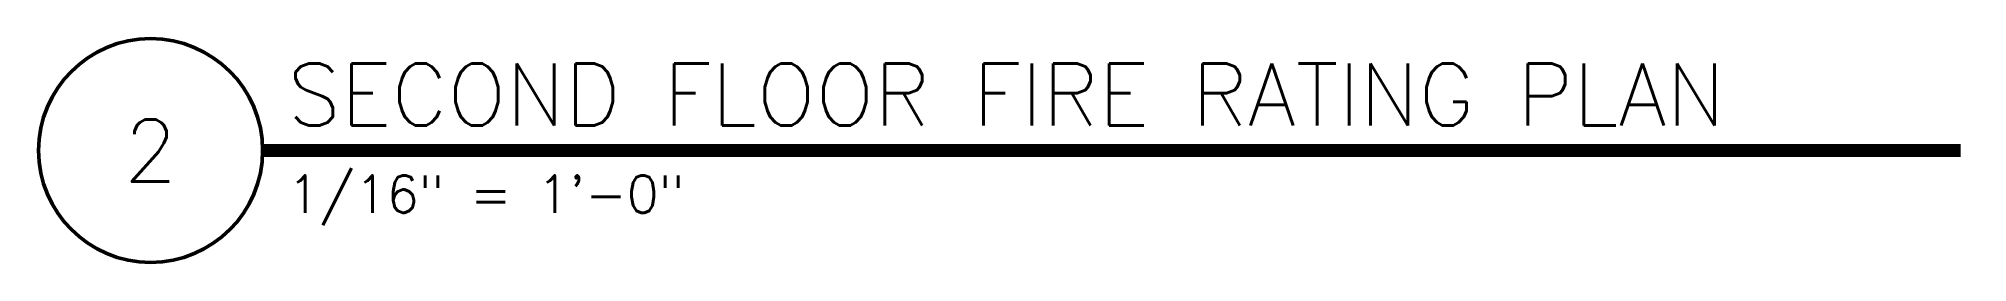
# Model space of a CAD drawing. Header units: inches. Extents: x -236 to 461, y -131 to -49.
import ezdxf
from ezdxf.enums import TextEntityAlignment as Align

# ---------------------------------------------------------------- set-up
doc = ezdxf.new("R2010")
doc.units = ezdxf.units.IN
doc.header["$LTSCALE"] = 0.5
doc.header["$MEASUREMENT"] = 0
doc.layers.get('0').update_dxf_attribs({"lineweight": 18})
doc.layers.add('G-Anno-Ttlb', color=213, linetype='Continuous', lineweight=50)
doc.styles.add('Arch-Dim', font='romans.shx', dxfattribs={"width": 0.75})
doc.styles.add('RomanS', font='romans.shx')

# ---------------------------------------------------------------- blocks, each defined once
blk = doc.blocks.new('Anno_Title_A1')
at = {"color": 0, "linetype": 'ByBlock', "lineweight": -2}
blk.add_circle((0, 0), 2.25, dxfattribs=at)
blk.add_circle((0, 0), 2.25, dxfattribs=at)
at = {"color": 0, "linetype": 'ByBlock', "lineweight": -2, "style": 'RomanS'}
blk.add_attdef('NUMBER', text='', height=1.25, dxfattribs=at).set_placement((0, 0), align=Align.MIDDLE)
blk = doc.blocks.new('Anno_Title_T1')
at = {"color": 0, "linetype": 'ByBlock', "lineweight": -2, "style": 'RomanS'}
blk.add_attdef('TITLE', (2.75, 0.5), '', height=1.25, dxfattribs=at)
blk.add_attdef('SCALE', text='', height=0.75, dxfattribs=at).set_placement((2.75, -0.5), align=Align.TOP_LEFT)

msp = doc.modelspace()

# ---------------------------------------------------------------- linework, layer by layer
at = {"layer": 'G-Anno-Ttlb', "elevation": 192}
msp.add_lwpolyline([(-155.5, -90, 4.8, 4.8, 0), (458.4375, -90, 4.8, 4.8, 0)], format="xyseb", dxfattribs=at)

# ---------------------------------------------------------------- block references
at = {"layer": 'G-Anno-Ttlb'}
ref = msp.add_blockref('Anno_Title_A1', (-196, -90, 192), dxfattribs=dict(at, xscale=18, yscale=18, zscale=18))
ref.add_attrib('NUMBER', '2', dxfattribs={"layer": '0', "color": 0, "linetype": 'ByBlock', "lineweight": -2, "height": 22.5, "style": 'Arch-Dim'}).set_placement((-196, -90, 192), align=Align.MIDDLE)
ref = msp.add_blockref('Anno_Title_T1', (-196, -90, 192), dxfattribs=dict(at, xscale=18, yscale=18, zscale=18))
ref.add_attrib('SCALE', '1/16" = 1\'-0"', dxfattribs={"layer": '0', "color": 0, "linetype": 'ByBlock', "lineweight": -2, "height": 13.5, "style": 'Arch-Dim'}).set_placement((-146.5, -99, 192), align=Align.TOP_LEFT)
ref.add_attrib('TITLE', 'SECOND FLOOR FIRE RATING PLAN', (-146.5, -81, 192), dxfattribs={"layer": '0', "color": 0, "linetype": 'ByBlock', "lineweight": -2, "height": 22.5, "style": 'Arch-Dim'})

doc.saveas('drawing.dxf')
